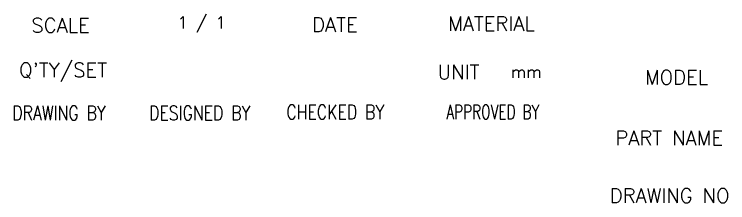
# Model space of a CAD drawing. Header units: millimetres. Extents: x 3143 to 4464, y 357 to 865.
# Drawn here: x 3962.4 to 4069.8, y 360.6 to 389.1 of the extents above; entities that cross this region are included whole.
import ezdxf

# ---------------------------------------------------------------- set-up
doc = ezdxf.new("R2010")
doc.units = ezdxf.units.MM
doc.header["$LTSCALE"] = 0.1
doc.layers.add('6', color=2, linetype='Continuous')
doc.styles.add('GHS', font='romans', dxfattribs={"bigfont": 'ghs'})

msp = doc.modelspace()

# ---------------------------------------------------------------- texts
at = {"layer": '6', "style": 'GHS'}
for s, height, p in [('1 / 1', 1.8, (3986.941, 386.914)), ('SCALE', 2.16, (3964.938, 386.322)), ('DATE', 2.16, (4007.214, 386.402)), ('MATERIAL', 2.16, (4027.687, 386.575)), ("Q'TY/SET", 2.16, (3963.083, 379.573)), ('UNIT', 2.16, (4026.109, 379.246)), ('mm', 1.8, (4037.143, 379.461)), ('MODEL', 2.16, (4057.331, 378.474)), ('PART NAME', 2.16, (4052.9, 369.318)), ('DRAWING NO', 2.16, (4052.032, 360.631))]:
    msp.add_text(s, height=height, dxfattribs=at).set_placement(p)
for s, width, p in [('DRAWING BY', 0.8, (3962.06, 373.102)), ('DESIGNED BY', 0.8, (3982.661, 373.102)), ('CHECKED BY', 0.8, (4003.328, 373.224)), ('APPROVED BY', 0.7, (4027.417, 373.257))]:
    msp.add_text(s, height=2.16, dxfattribs=dict(at, width=width)).set_placement(p)

doc.saveas('drawing.dxf')
